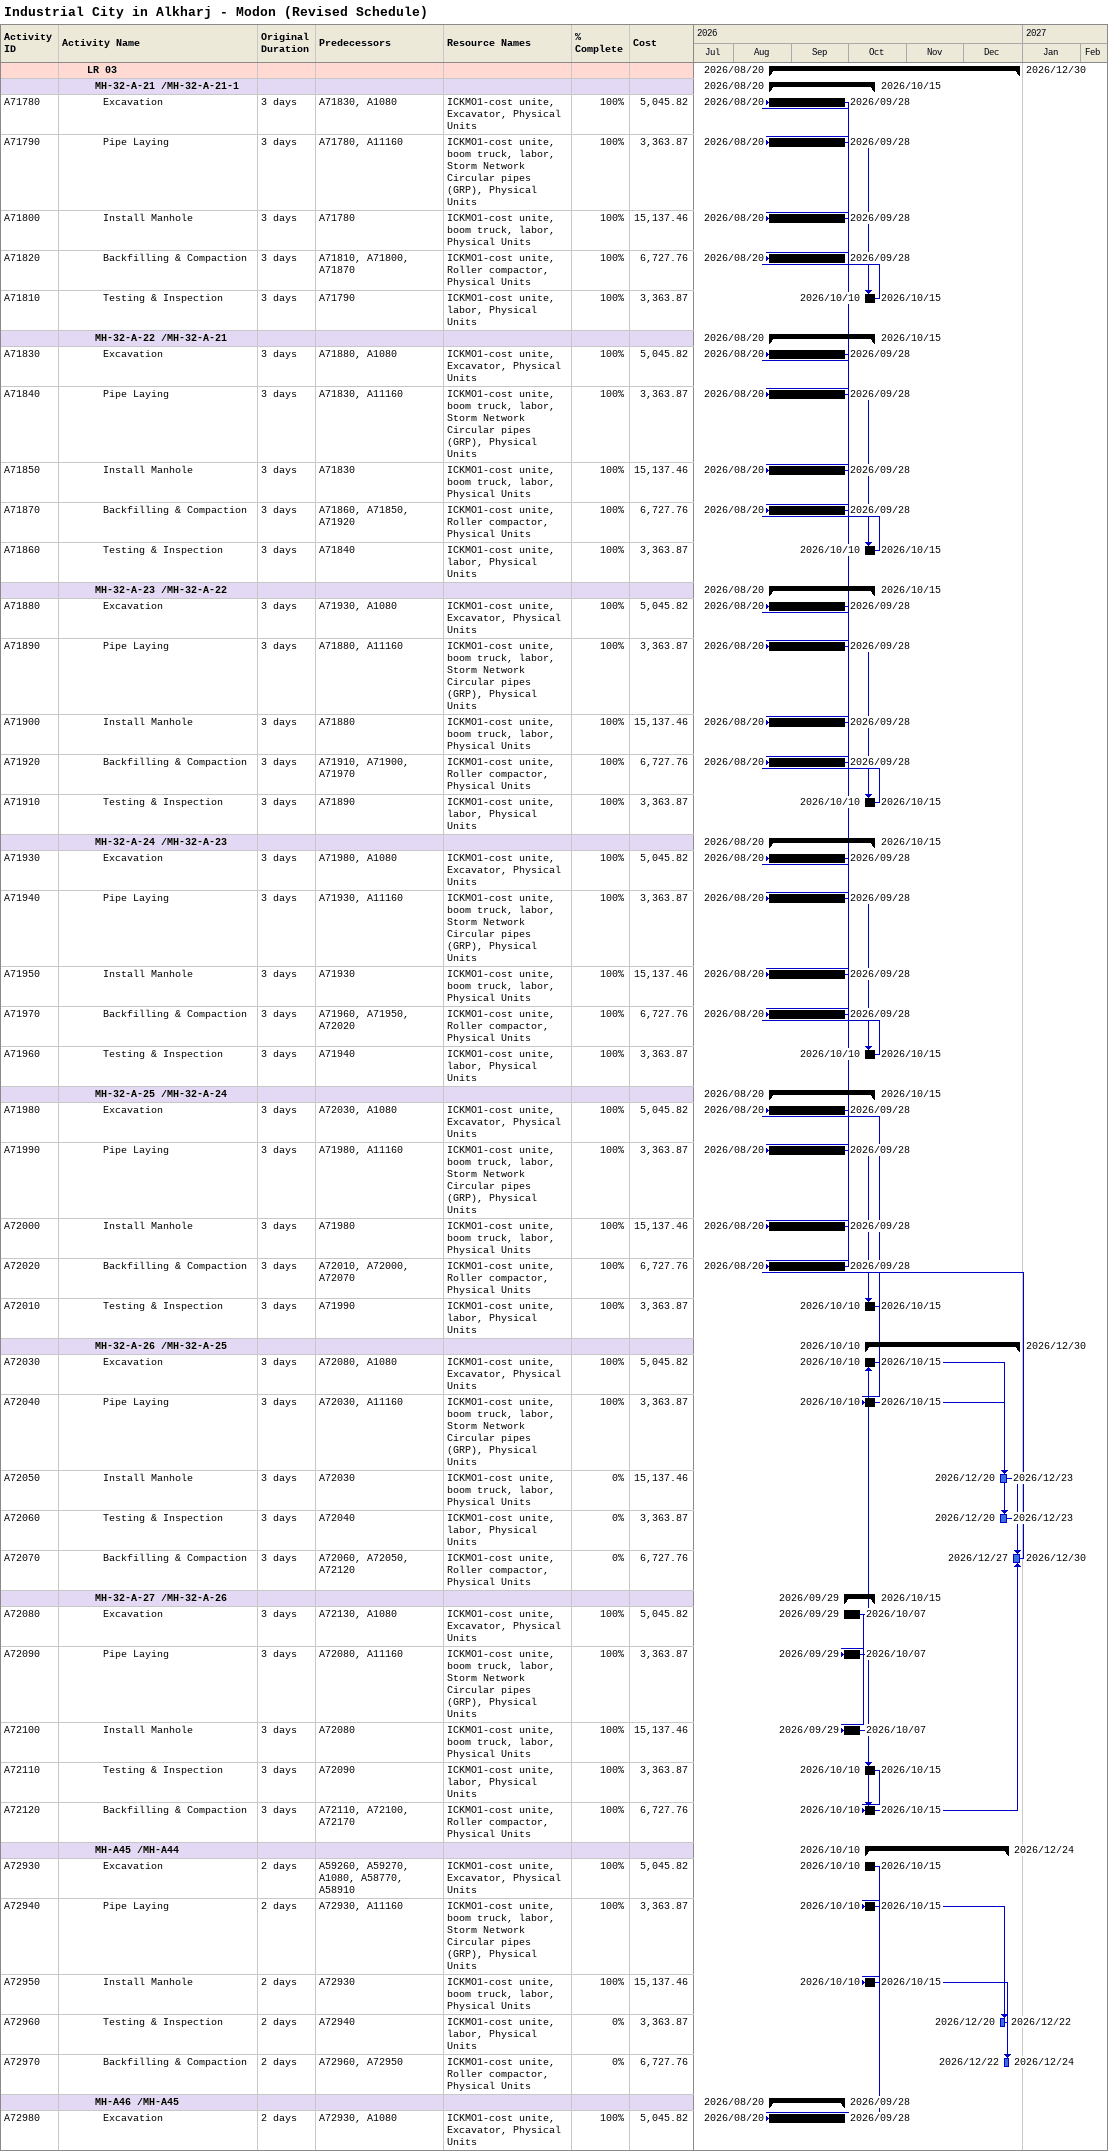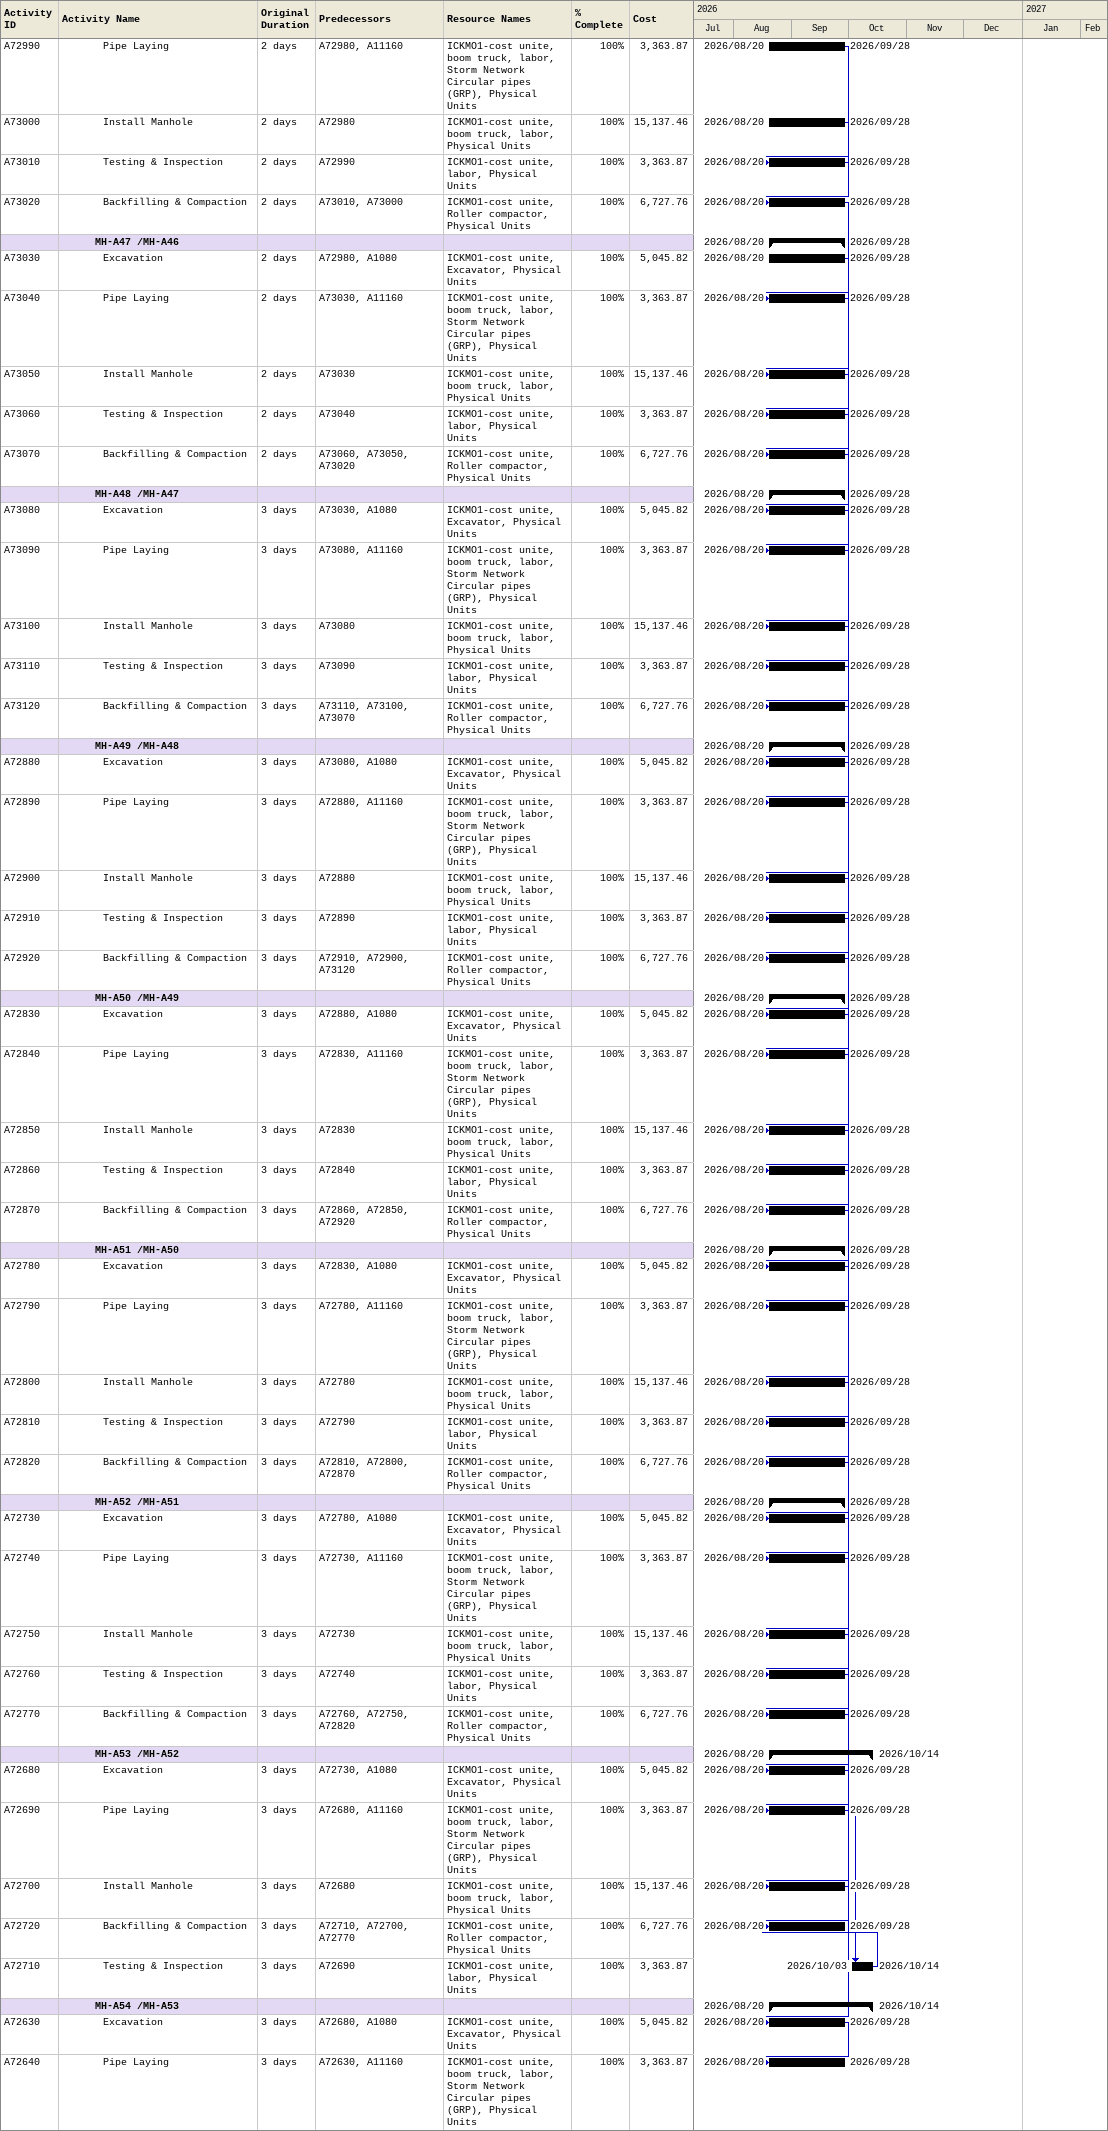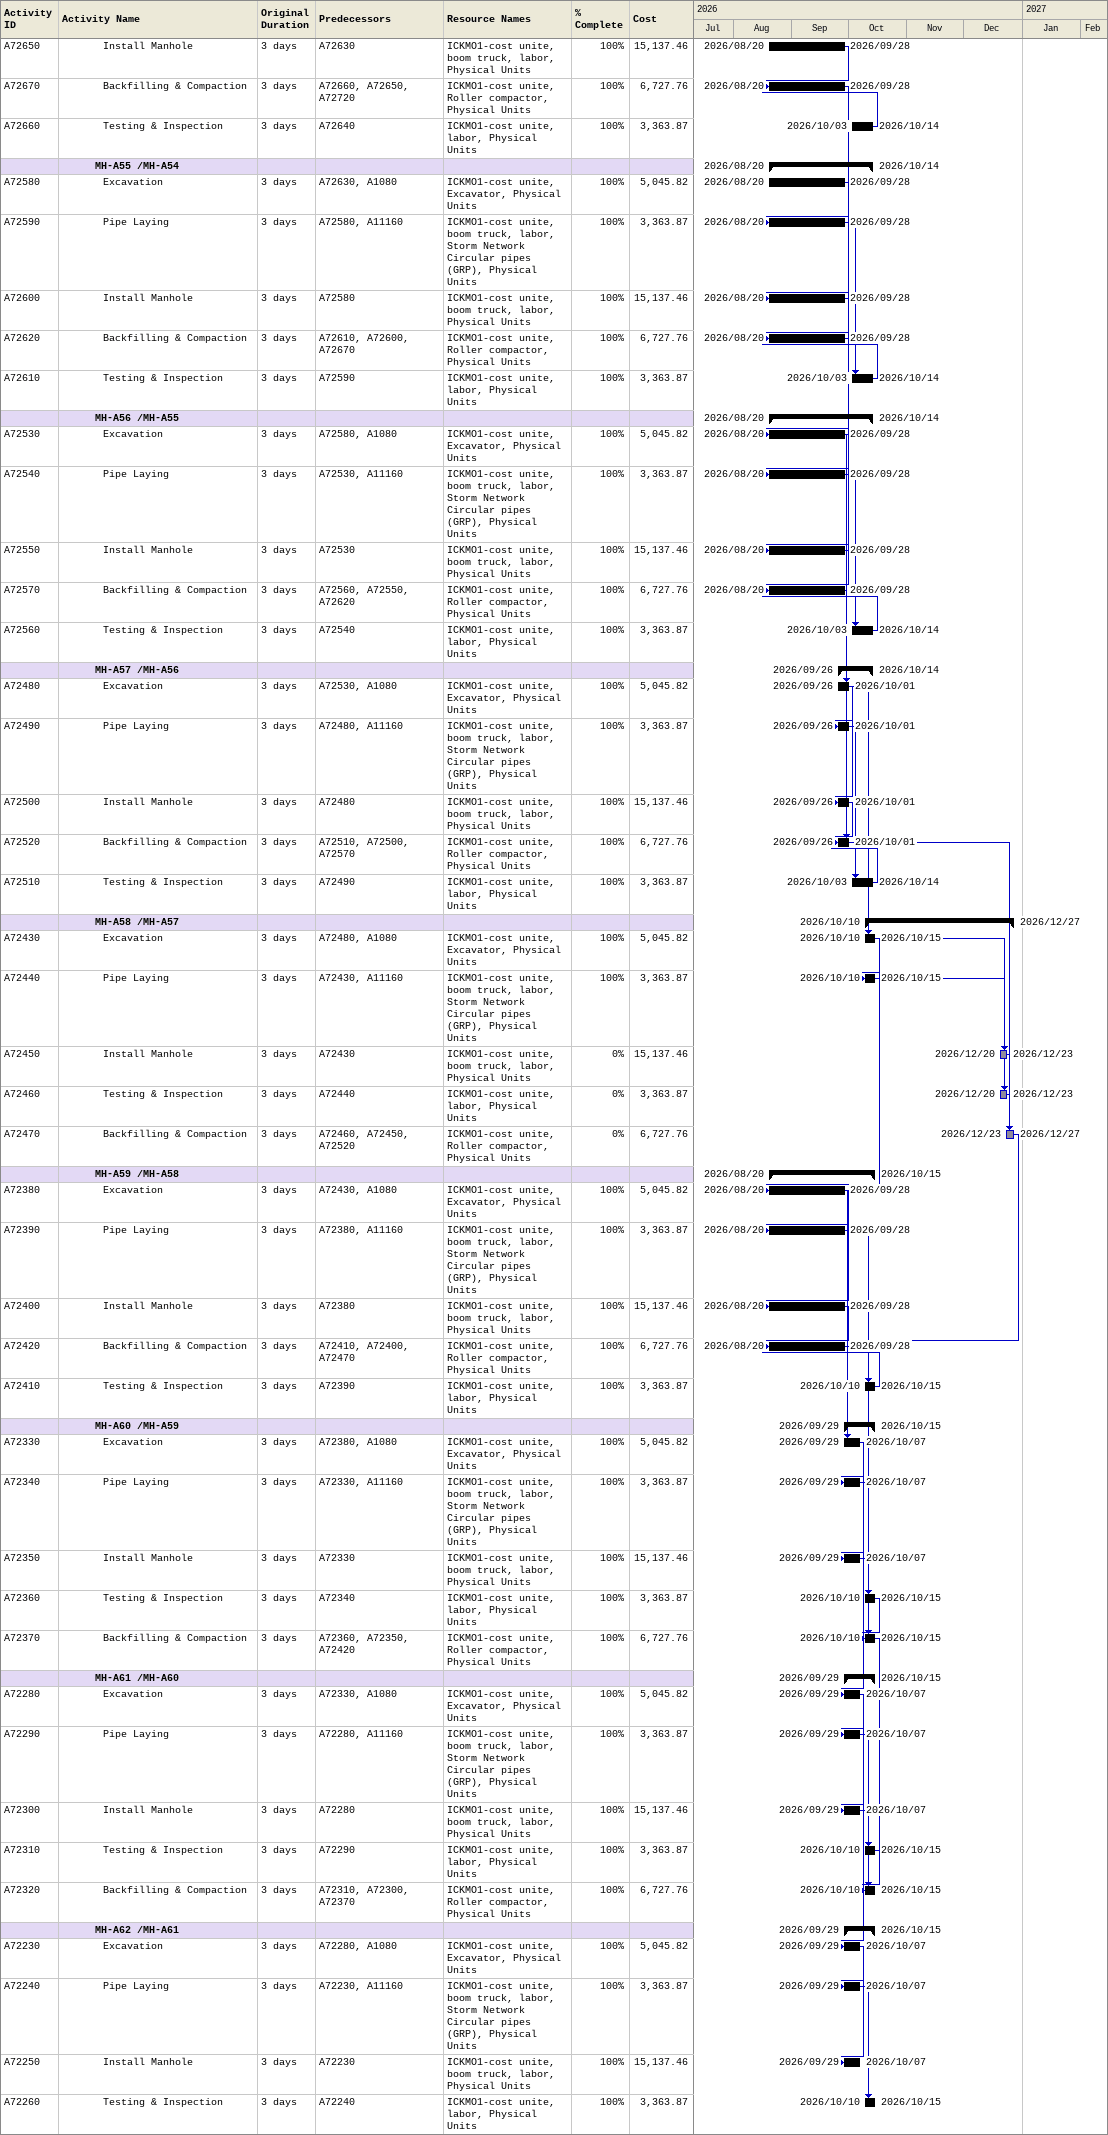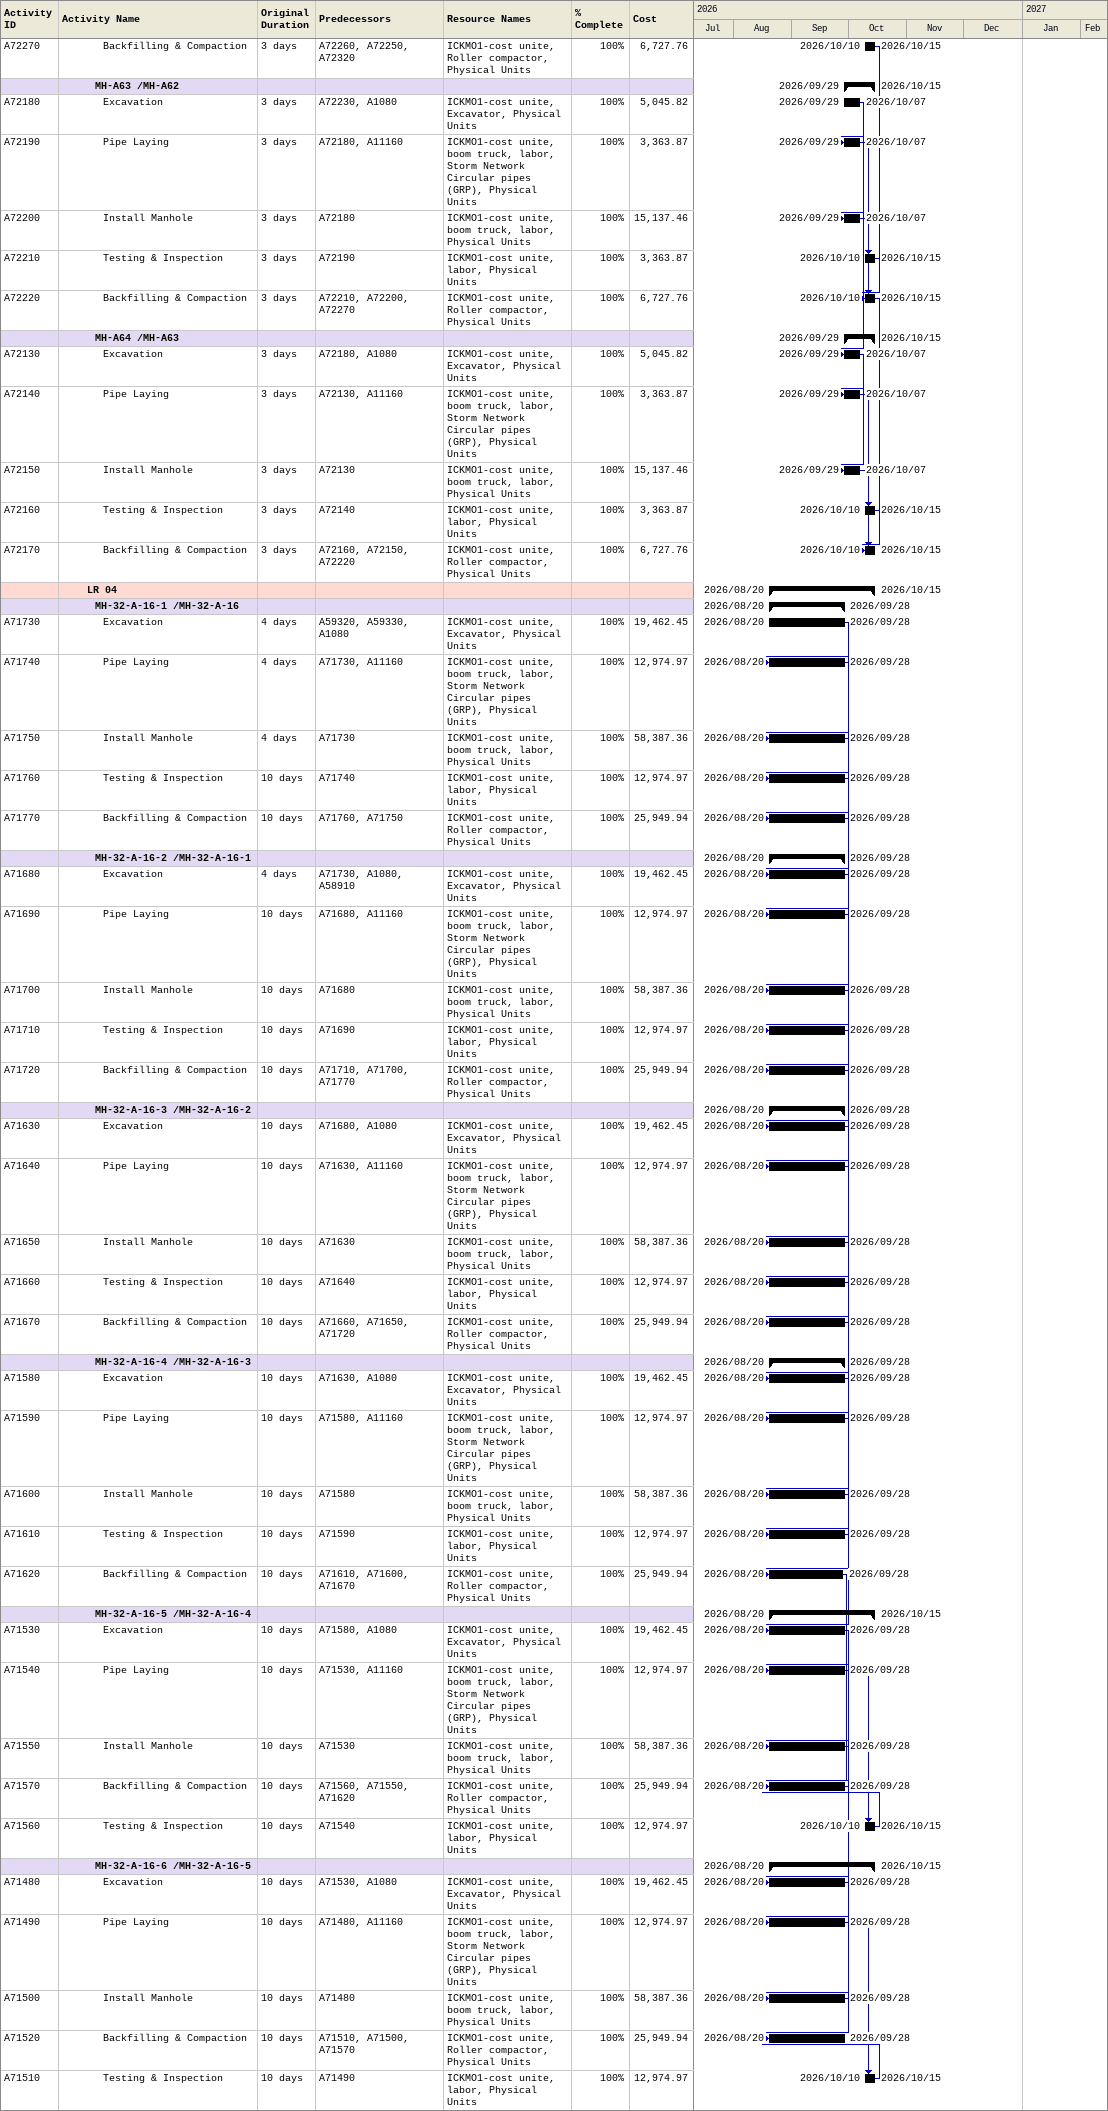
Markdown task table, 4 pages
Industrial City in Alkharj - Modon (Revised Schedule)

| ID | Level | Task | Original duration | Start | Finish | Predecessors | Resources | % complete | Cost |
|---|---|---|---|---|---|---|---|---|---|
|  | 4 | **LR 03** |  | 2026-08-20 | 2026-12-30 |  |  |  |  |
|  | 5 | **MH-32-A-21 /MH-32-A-21-1** |  | 2026-08-20 | 2026-10-15 |  |  |  |  |
| A71780 | 6 | Excavation | 3d | 2026-08-20 | 2026-09-28 | A71830, A1080 | ICKMO1-cost unite, Excavator, Physical Units | 100 | 5045.82 |
| A71790 | 6 | Pipe Laying | 3d | 2026-08-20 | 2026-09-28 | A71780, A11160 | ICKMO1-cost unite, boom truck, labor, Storm Network Circular pipes (GRP), Physical Units | 100 | 3363.87 |
| A71800 | 6 | Install Manhole | 3d | 2026-08-20 | 2026-09-28 | A71780 | ICKMO1-cost unite, boom truck, labor, Physical Units | 100 | 15137.46 |
| A71820 | 6 | Backfilling & Compaction | 3d | 2026-08-20 | 2026-09-28 | A71810, A71800, A71870 | ICKMO1-cost unite, Roller compactor, Physical Units | 100 | 6727.76 |
| A71810 | 6 | Testing & Inspection | 3d | 2026-10-10 | 2026-10-15 | A71790 | ICKMO1-cost unite, labor, Physical Units | 100 | 3363.87 |
|  | 5 | **MH-32-A-22 /MH-32-A-21** |  | 2026-08-20 | 2026-10-15 |  |  |  |  |
| A71830 | 6 | Excavation | 3d | 2026-08-20 | 2026-09-28 | A71880, A1080 | ICKMO1-cost unite, Excavator, Physical Units | 100 | 5045.82 |
| A71840 | 6 | Pipe Laying | 3d | 2026-08-20 | 2026-09-28 | A71830, A11160 | ICKMO1-cost unite, boom truck, labor, Storm Network Circular pipes (GRP), Physical Units | 100 | 3363.87 |
| A71850 | 6 | Install Manhole | 3d | 2026-08-20 | 2026-09-28 | A71830 | ICKMO1-cost unite, boom truck, labor, Physical Units | 100 | 15137.46 |
| A71870 | 6 | Backfilling & Compaction | 3d | 2026-08-20 | 2026-09-28 | A71860, A71850, A71920 | ICKMO1-cost unite, Roller compactor, Physical Units | 100 | 6727.76 |
| A71860 | 6 | Testing & Inspection | 3d | 2026-10-10 | 2026-10-15 | A71840 | ICKMO1-cost unite, labor, Physical Units | 100 | 3363.87 |
|  | 5 | **MH-32-A-23 /MH-32-A-22** |  | 2026-08-20 | 2026-10-15 |  |  |  |  |
| A71880 | 6 | Excavation | 3d | 2026-08-20 | 2026-09-28 | A71930, A1080 | ICKMO1-cost unite, Excavator, Physical Units | 100 | 5045.82 |
| A71890 | 6 | Pipe Laying | 3d | 2026-08-20 | 2026-09-28 | A71880, A11160 | ICKMO1-cost unite, boom truck, labor, Storm Network Circular pipes (GRP), Physical Units | 100 | 3363.87 |
| A71900 | 6 | Install Manhole | 3d | 2026-08-20 | 2026-09-28 | A71880 | ICKMO1-cost unite, boom truck, labor, Physical Units | 100 | 15137.46 |
| A71920 | 6 | Backfilling & Compaction | 3d | 2026-08-20 | 2026-09-28 | A71910, A71900, A71970 | ICKMO1-cost unite, Roller compactor, Physical Units | 100 | 6727.76 |
| A71910 | 6 | Testing & Inspection | 3d | 2026-10-10 | 2026-10-15 | A71890 | ICKMO1-cost unite, labor, Physical Units | 100 | 3363.87 |
|  | 5 | **MH-32-A-24 /MH-32-A-23** |  | 2026-08-20 | 2026-10-15 |  |  |  |  |
| A71930 | 6 | Excavation | 3d | 2026-08-20 | 2026-09-28 | A71980, A1080 | ICKMO1-cost unite, Excavator, Physical Units | 100 | 5045.82 |
| A71940 | 6 | Pipe Laying | 3d | 2026-08-20 | 2026-09-28 | A71930, A11160 | ICKMO1-cost unite, boom truck, labor, Storm Network Circular pipes (GRP), Physical Units | 100 | 3363.87 |
| A71950 | 6 | Install Manhole | 3d | 2026-08-20 | 2026-09-28 | A71930 | ICKMO1-cost unite, boom truck, labor, Physical Units | 100 | 15137.46 |
| A71970 | 6 | Backfilling & Compaction | 3d | 2026-08-20 | 2026-09-28 | A71960, A71950, A72020 | ICKMO1-cost unite, Roller compactor, Physical Units | 100 | 6727.76 |
| A71960 | 6 | Testing & Inspection | 3d | 2026-10-10 | 2026-10-15 | A71940 | ICKMO1-cost unite, labor, Physical Units | 100 | 3363.87 |
|  | 5 | **MH-32-A-25 /MH-32-A-24** |  | 2026-08-20 | 2026-10-15 |  |  |  |  |
| A71980 | 6 | Excavation | 3d | 2026-08-20 | 2026-09-28 | A72030, A1080 | ICKMO1-cost unite, Excavator, Physical Units | 100 | 5045.82 |
| A71990 | 6 | Pipe Laying | 3d | 2026-08-20 | 2026-09-28 | A71980, A11160 | ICKMO1-cost unite, boom truck, labor, Storm Network Circular pipes (GRP), Physical Units | 100 | 3363.87 |
| A72000 | 6 | Install Manhole | 3d | 2026-08-20 | 2026-09-28 | A71980 | ICKMO1-cost unite, boom truck, labor, Physical Units | 100 | 15137.46 |
| A72020 | 6 | Backfilling & Compaction | 3d | 2026-08-20 | 2026-09-28 | A72010, A72000, A72070 | ICKMO1-cost unite, Roller compactor, Physical Units | 100 | 6727.76 |
| A72010 | 6 | Testing & Inspection | 3d | 2026-10-10 | 2026-10-15 | A71990 | ICKMO1-cost unite, labor, Physical Units | 100 | 3363.87 |
|  | 5 | **MH-32-A-26 /MH-32-A-25** |  | 2026-10-10 | 2026-12-30 |  |  |  |  |
| A72030 | 6 | Excavation | 3d | 2026-10-10 | 2026-10-15 | A72080, A1080 | ICKMO1-cost unite, Excavator, Physical Units | 100 | 5045.82 |
| A72040 | 6 | Pipe Laying | 3d | 2026-10-10 | 2026-10-15 | A72030, A11160 | ICKMO1-cost unite, boom truck, labor, Storm Network Circular pipes (GRP), Physical Units | 100 | 3363.87 |
| A72050 | 6 | Install Manhole | 3d | 2026-12-20 | 2026-12-23 | A72030 | ICKMO1-cost unite, boom truck, labor, Physical Units | 0 | 15137.46 |
| A72060 | 6 | Testing & Inspection | 3d | 2026-12-20 | 2026-12-23 | A72040 | ICKMO1-cost unite, labor, Physical Units | 0 | 3363.87 |
| A72070 | 6 | Backfilling & Compaction | 3d | 2026-12-27 | 2026-12-30 | A72060, A72050, A72120 | ICKMO1-cost unite, Roller compactor, Physical Units | 0 | 6727.76 |
|  | 5 | **MH-32-A-27 /MH-32-A-26** |  | 2026-09-29 | 2026-10-15 |  |  |  |  |
| A72080 | 6 | Excavation | 3d | 2026-09-29 | 2026-10-07 | A72130, A1080 | ICKMO1-cost unite, Excavator, Physical Units | 100 | 5045.82 |
| A72090 | 6 | Pipe Laying | 3d | 2026-09-29 | 2026-10-07 | A72080, A11160 | ICKMO1-cost unite, boom truck, labor, Storm Network Circular pipes (GRP), Physical Units | 100 | 3363.87 |
| A72100 | 6 | Install Manhole | 3d | 2026-09-29 | 2026-10-07 | A72080 | ICKMO1-cost unite, boom truck, labor, Physical Units | 100 | 15137.46 |
| A72110 | 6 | Testing & Inspection | 3d | 2026-10-10 | 2026-10-15 | A72090 | ICKMO1-cost unite, labor, Physical Units | 100 | 3363.87 |
| A72120 | 6 | Backfilling & Compaction | 3d | 2026-10-10 | 2026-10-15 | A72110, A72100, A72170 | ICKMO1-cost unite, Roller compactor, Physical Units | 100 | 6727.76 |
|  | 5 | **MH-A45 /MH-A44** |  | 2026-10-10 | 2026-12-24 |  |  |  |  |
| A72930 | 6 | Excavation | 2d | 2026-10-10 | 2026-10-15 | A59260, A59270, A1080, A58770, A58910 | ICKMO1-cost unite, Excavator, Physical Units | 100 | 5045.82 |
| A72940 | 6 | Pipe Laying | 2d | 2026-10-10 | 2026-10-15 | A72930, A11160 | ICKMO1-cost unite, boom truck, labor, Storm Network Circular pipes (GRP), Physical Units | 100 | 3363.87 |
| A72950 | 6 | Install Manhole | 2d | 2026-10-10 | 2026-10-15 | A72930 | ICKMO1-cost unite, boom truck, labor, Physical Units | 100 | 15137.46 |
| A72960 | 6 | Testing & Inspection | 2d | 2026-12-20 | 2026-12-22 | A72940 | ICKMO1-cost unite, labor, Physical Units | 0 | 3363.87 |
| A72970 | 6 | Backfilling & Compaction | 2d | 2026-12-22 | 2026-12-24 | A72960, A72950 | ICKMO1-cost unite, Roller compactor, Physical Units | 0 | 6727.76 |
|  | 5 | **MH-A46 /MH-A45** |  | 2026-08-20 | 2026-09-28 |  |  |  |  |
| A72980 | 6 | Excavation | 2d | 2026-08-20 | 2026-09-28 | A72930, A1080 | ICKMO1-cost unite, Excavator, Physical Units | 100 | 5045.82 |
| A72990 | 6 | Pipe Laying | 2d | 2026-08-20 | 2026-09-28 | A72980, A11160 | ICKMO1-cost unite, boom truck, labor, Storm Network Circular pipes (GRP), Physical Units | 100 | 3363.87 |
| A73000 | 6 | Install Manhole | 2d | 2026-08-20 | 2026-09-28 | A72980 | ICKMO1-cost unite, boom truck, labor, Physical Units | 100 | 15137.46 |
| A73010 | 6 | Testing & Inspection | 2d | 2026-08-20 | 2026-09-28 | A72990 | ICKMO1-cost unite, labor, Physical Units | 100 | 3363.87 |
| A73020 | 6 | Backfilling & Compaction | 2d | 2026-08-20 | 2026-09-28 | A73010, A73000 | ICKMO1-cost unite, Roller compactor, Physical Units | 100 | 6727.76 |
|  | 5 | **MH-A47 /MH-A46** |  | 2026-08-20 | 2026-09-28 |  |  |  |  |
| A73030 | 6 | Excavation | 2d | 2026-08-20 | 2026-09-28 | A72980, A1080 | ICKMO1-cost unite, Excavator, Physical Units | 100 | 5045.82 |
| A73040 | 6 | Pipe Laying | 2d | 2026-08-20 | 2026-09-28 | A73030, A11160 | ICKMO1-cost unite, boom truck, labor, Storm Network Circular pipes (GRP), Physical Units | 100 | 3363.87 |
| A73050 | 6 | Install Manhole | 2d | 2026-08-20 | 2026-09-28 | A73030 | ICKMO1-cost unite, boom truck, labor, Physical Units | 100 | 15137.46 |
| A73060 | 6 | Testing & Inspection | 2d | 2026-08-20 | 2026-09-28 | A73040 | ICKMO1-cost unite, labor, Physical Units | 100 | 3363.87 |
| A73070 | 6 | Backfilling & Compaction | 2d | 2026-08-20 | 2026-09-28 | A73060, A73050, A73020 | ICKMO1-cost unite, Roller compactor, Physical Units | 100 | 6727.76 |
|  | 5 | **MH-A48 /MH-A47** |  | 2026-08-20 | 2026-09-28 |  |  |  |  |
| A73080 | 6 | Excavation | 3d | 2026-08-20 | 2026-09-28 | A73030, A1080 | ICKMO1-cost unite, Excavator, Physical Units | 100 | 5045.82 |
| A73090 | 6 | Pipe Laying | 3d | 2026-08-20 | 2026-09-28 | A73080, A11160 | ICKMO1-cost unite, boom truck, labor, Storm Network Circular pipes (GRP), Physical Units | 100 | 3363.87 |
| A73100 | 6 | Install Manhole | 3d | 2026-08-20 | 2026-09-28 | A73080 | ICKMO1-cost unite, boom truck, labor, Physical Units | 100 | 15137.46 |
| A73110 | 6 | Testing & Inspection | 3d | 2026-08-20 | 2026-09-28 | A73090 | ICKMO1-cost unite, labor, Physical Units | 100 | 3363.87 |
| A73120 | 6 | Backfilling & Compaction | 3d | 2026-08-20 | 2026-09-28 | A73110, A73100, A73070 | ICKMO1-cost unite, Roller compactor, Physical Units | 100 | 6727.76 |
|  | 5 | **MH-A49 /MH-A48** |  | 2026-08-20 | 2026-09-28 |  |  |  |  |
| A72880 | 6 | Excavation | 3d | 2026-08-20 | 2026-09-28 | A73080, A1080 | ICKMO1-cost unite, Excavator, Physical Units | 100 | 5045.82 |
| A72890 | 6 | Pipe Laying | 3d | 2026-08-20 | 2026-09-28 | A72880, A11160 | ICKMO1-cost unite, boom truck, labor, Storm Network Circular pipes (GRP), Physical Units | 100 | 3363.87 |
| A72900 | 6 | Install Manhole | 3d | 2026-08-20 | 2026-09-28 | A72880 | ICKMO1-cost unite, boom truck, labor, Physical Units | 100 | 15137.46 |
| A72910 | 6 | Testing & Inspection | 3d | 2026-08-20 | 2026-09-28 | A72890 | ICKMO1-cost unite, labor, Physical Units | 100 | 3363.87 |
| A72920 | 6 | Backfilling & Compaction | 3d | 2026-08-20 | 2026-09-28 | A72910, A72900, A73120 | ICKMO1-cost unite, Roller compactor, Physical Units | 100 | 6727.76 |
|  | 5 | **MH-A50 /MH-A49** |  | 2026-08-20 | 2026-09-28 |  |  |  |  |
| A72830 | 6 | Excavation | 3d | 2026-08-20 | 2026-09-28 | A72880, A1080 | ICKMO1-cost unite, Excavator, Physical Units | 100 | 5045.82 |
| A72840 | 6 | Pipe Laying | 3d | 2026-08-20 | 2026-09-28 | A72830, A11160 | ICKMO1-cost unite, boom truck, labor, Storm Network Circular pipes (GRP), Physical Units | 100 | 3363.87 |
| A72850 | 6 | Install Manhole | 3d | 2026-08-20 | 2026-09-28 | A72830 | ICKMO1-cost unite, boom truck, labor, Physical Units | 100 | 15137.46 |
| A72860 | 6 | Testing & Inspection | 3d | 2026-08-20 | 2026-09-28 | A72840 | ICKMO1-cost unite, labor, Physical Units | 100 | 3363.87 |
| A72870 | 6 | Backfilling & Compaction | 3d | 2026-08-20 | 2026-09-28 | A72860, A72850, A72920 | ICKMO1-cost unite, Roller compactor, Physical Units | 100 | 6727.76 |
|  | 5 | **MH-A51 /MH-A50** |  | 2026-08-20 | 2026-09-28 |  |  |  |  |
| A72780 | 6 | Excavation | 3d | 2026-08-20 | 2026-09-28 | A72830, A1080 | ICKMO1-cost unite, Excavator, Physical Units | 100 | 5045.82 |
| A72790 | 6 | Pipe Laying | 3d | 2026-08-20 | 2026-09-28 | A72780, A11160 | ICKMO1-cost unite, boom truck, labor, Storm Network Circular pipes (GRP), Physical Units | 100 | 3363.87 |
| A72800 | 6 | Install Manhole | 3d | 2026-08-20 | 2026-09-28 | A72780 | ICKMO1-cost unite, boom truck, labor, Physical Units | 100 | 15137.46 |
| A72810 | 6 | Testing & Inspection | 3d | 2026-08-20 | 2026-09-28 | A72790 | ICKMO1-cost unite, labor, Physical Units | 100 | 3363.87 |
| A72820 | 6 | Backfilling & Compaction | 3d | 2026-08-20 | 2026-09-28 | A72810, A72800, A72870 | ICKMO1-cost unite, Roller compactor, Physical Units | 100 | 6727.76 |
|  | 5 | **MH-A52 /MH-A51** |  | 2026-08-20 | 2026-09-28 |  |  |  |  |
| A72730 | 6 | Excavation | 3d | 2026-08-20 | 2026-09-28 | A72780, A1080 | ICKMO1-cost unite, Excavator, Physical Units | 100 | 5045.82 |
| A72740 | 6 | Pipe Laying | 3d | 2026-08-20 | 2026-09-28 | A72730, A11160 | ICKMO1-cost unite, boom truck, labor, Storm Network Circular pipes (GRP), Physical Units | 100 | 3363.87 |
| A72750 | 6 | Install Manhole | 3d | 2026-08-20 | 2026-09-28 | A72730 | ICKMO1-cost unite, boom truck, labor, Physical Units | 100 | 15137.46 |
| A72760 | 6 | Testing & Inspection | 3d | 2026-08-20 | 2026-09-28 | A72740 | ICKMO1-cost unite, labor, Physical Units | 100 | 3363.87 |
| A72770 | 6 | Backfilling & Compaction | 3d | 2026-08-20 | 2026-09-28 | A72760, A72750, A72820 | ICKMO1-cost unite, Roller compactor, Physical Units | 100 | 6727.76 |
|  | 5 | **MH-A53 /MH-A52** |  | 2026-08-20 | 2026-10-14 |  |  |  |  |
| A72680 | 6 | Excavation | 3d | 2026-08-20 | 2026-09-28 | A72730, A1080 | ICKMO1-cost unite, Excavator, Physical Units | 100 | 5045.82 |
| A72690 | 6 | Pipe Laying | 3d | 2026-08-20 | 2026-09-28 | A72680, A11160 | ICKMO1-cost unite, boom truck, labor, Storm Network Circular pipes (GRP), Physical Units | 100 | 3363.87 |
| A72700 | 6 | Install Manhole | 3d | 2026-08-20 | 2026-09-28 | A72680 | ICKMO1-cost unite, boom truck, labor, Physical Units | 100 | 15137.46 |
| A72720 | 6 | Backfilling & Compaction | 3d | 2026-08-20 | 2026-09-28 | A72710, A72700, A72770 | ICKMO1-cost unite, Roller compactor, Physical Units | 100 | 6727.76 |
| A72710 | 6 | Testing & Inspection | 3d | 2026-10-03 | 2026-10-14 | A72690 | ICKMO1-cost unite, labor, Physical Units | 100 | 3363.87 |
|  | 5 | **MH-A54 /MH-A53** |  | 2026-08-20 | 2026-10-14 |  |  |  |  |
| A72630 | 6 | Excavation | 3d | 2026-08-20 | 2026-09-28 | A72680, A1080 | ICKMO1-cost unite, Excavator, Physical Units | 100 | 5045.82 |
| A72640 | 6 | Pipe Laying | 3d | 2026-08-20 | 2026-09-28 | A72630, A11160 | ICKMO1-cost unite, boom truck, labor, Storm Network Circular pipes (GRP), Physical Units | 100 | 3363.87 |
| A72650 | 6 | Install Manhole | 3d | 2026-08-20 | 2026-09-28 | A72630 | ICKMO1-cost unite, boom truck, labor, Physical Units | 100 | 15137.46 |
| A72670 | 6 | Backfilling & Compaction | 3d | 2026-08-20 | 2026-09-28 | A72660, A72650, A72720 | ICKMO1-cost unite, Roller compactor, Physical Units | 100 | 6727.76 |
| A72660 | 6 | Testing & Inspection | 3d | 2026-10-03 | 2026-10-14 | A72640 | ICKMO1-cost unite, labor, Physical Units | 100 | 3363.87 |
|  | 5 | **MH-A55 /MH-A54** |  | 2026-08-20 | 2026-10-14 |  |  |  |  |
| A72580 | 6 | Excavation | 3d | 2026-08-20 | 2026-09-28 | A72630, A1080 | ICKMO1-cost unite, Excavator, Physical Units | 100 | 5045.82 |
| A72590 | 6 | Pipe Laying | 3d | 2026-08-20 | 2026-09-28 | A72580, A11160 | ICKMO1-cost unite, boom truck, labor, Storm Network Circular pipes (GRP), Physical Units | 100 | 3363.87 |
| A72600 | 6 | Install Manhole | 3d | 2026-08-20 | 2026-09-28 | A72580 | ICKMO1-cost unite, boom truck, labor, Physical Units | 100 | 15137.46 |
| A72620 | 6 | Backfilling & Compaction | 3d | 2026-08-20 | 2026-09-28 | A72610, A72600, A72670 | ICKMO1-cost unite, Roller compactor, Physical Units | 100 | 6727.76 |
| A72610 | 6 | Testing & Inspection | 3d | 2026-10-03 | 2026-10-14 | A72590 | ICKMO1-cost unite, labor, Physical Units | 100 | 3363.87 |
|  | 5 | **MH-A56 /MH-A55** |  | 2026-08-20 | 2026-10-14 |  |  |  |  |
| A72530 | 6 | Excavation | 3d | 2026-08-20 | 2026-09-28 | A72580, A1080 | ICKMO1-cost unite, Excavator, Physical Units | 100 | 5045.82 |
| A72540 | 6 | Pipe Laying | 3d | 2026-08-20 | 2026-09-28 | A72530, A11160 | ICKMO1-cost unite, boom truck, labor, Storm Network Circular pipes (GRP), Physical Units | 100 | 3363.87 |
| A72550 | 6 | Install Manhole | 3d | 2026-08-20 | 2026-09-28 | A72530 | ICKMO1-cost unite, boom truck, labor, Physical Units | 100 | 15137.46 |
| A72570 | 6 | Backfilling & Compaction | 3d | 2026-08-20 | 2026-09-28 | A72560, A72550, A72620 | ICKMO1-cost unite, Roller compactor, Physical Units | 100 | 6727.76 |
| A72560 | 6 | Testing & Inspection | 3d | 2026-10-03 | 2026-10-14 | A72540 | ICKMO1-cost unite, labor, Physical Units | 100 | 3363.87 |
|  | 5 | **MH-A57 /MH-A56** |  | 2026-09-26 | 2026-10-14 |  |  |  |  |
| A72480 | 6 | Excavation | 3d | 2026-09-26 | 2026-10-01 | A72530, A1080 | ICKMO1-cost unite, Excavator, Physical Units | 100 | 5045.82 |
| A72490 | 6 | Pipe Laying | 3d | 2026-09-26 | 2026-10-01 | A72480, A11160 | ICKMO1-cost unite, boom truck, labor, Storm Network Circular pipes (GRP), Physical Units | 100 | 3363.87 |
| A72500 | 6 | Install Manhole | 3d | 2026-09-26 | 2026-10-01 | A72480 | ICKMO1-cost unite, boom truck, labor, Physical Units | 100 | 15137.46 |
| A72520 | 6 | Backfilling & Compaction | 3d | 2026-09-26 | 2026-10-01 | A72510, A72500, A72570 | ICKMO1-cost unite, Roller compactor, Physical Units | 100 | 6727.76 |
| A72510 | 6 | Testing & Inspection | 3d | 2026-10-03 | 2026-10-14 | A72490 | ICKMO1-cost unite, labor, Physical Units | 100 | 3363.87 |
|  | 5 | **MH-A58 /MH-A57** |  | 2026-10-10 | 2026-12-27 |  |  |  |  |
| A72430 | 6 | Excavation | 3d | 2026-10-10 | 2026-10-15 | A72480, A1080 | ICKMO1-cost unite, Excavator, Physical Units | 100 | 5045.82 |
| A72440 | 6 | Pipe Laying | 3d | 2026-10-10 | 2026-10-15 | A72430, A11160 | ICKMO1-cost unite, boom truck, labor, Storm Network Circular pipes (GRP), Physical Units | 100 | 3363.87 |
| A72450 | 6 | Install Manhole | 3d | 2026-12-20 | 2026-12-23 | A72430 | ICKMO1-cost unite, boom truck, labor, Physical Units | 0 | 15137.46 |
| A72460 | 6 | Testing & Inspection | 3d | 2026-12-20 | 2026-12-23 | A72440 | ICKMO1-cost unite, labor, Physical Units | 0 | 3363.87 |
| A72470 | 6 | Backfilling & Compaction | 3d | 2026-12-23 | 2026-12-27 | A72460, A72450, A72520 | ICKMO1-cost unite, Roller compactor, Physical Units | 0 | 6727.76 |
|  | 5 | **MH-A59 /MH-A58** |  | 2026-08-20 | 2026-10-15 |  |  |  |  |
| A72380 | 6 | Excavation | 3d | 2026-08-20 | 2026-09-28 | A72430, A1080 | ICKMO1-cost unite, Excavator, Physical Units | 100 | 5045.82 |
| A72390 | 6 | Pipe Laying | 3d | 2026-08-20 | 2026-09-28 | A72380, A11160 | ICKMO1-cost unite, boom truck, labor, Storm Network Circular pipes (GRP), Physical Units | 100 | 3363.87 |
| A72400 | 6 | Install Manhole | 3d | 2026-08-20 | 2026-09-28 | A72380 | ICKMO1-cost unite, boom truck, labor, Physical Units | 100 | 15137.46 |
| A72420 | 6 | Backfilling & Compaction | 3d | 2026-08-20 | 2026-09-28 | A72410, A72400, A72470 | ICKMO1-cost unite, Roller compactor, Physical Units | 100 | 6727.76 |
| A72410 | 6 | Testing & Inspection | 3d | 2026-10-10 | 2026-10-15 | A72390 | ICKMO1-cost unite, labor, Physical Units | 100 | 3363.87 |
|  | 5 | **MH-A60 /MH-A59** |  | 2026-09-29 | 2026-10-15 |  |  |  |  |
| A72330 | 6 | Excavation | 3d | 2026-09-29 | 2026-10-07 | A72380, A1080 | ICKMO1-cost unite, Excavator, Physical Units | 100 | 5045.82 |
| A72340 | 6 | Pipe Laying | 3d | 2026-09-29 | 2026-10-07 | A72330, A11160 | ICKMO1-cost unite, boom truck, labor, Storm Network Circular pipes (GRP), Physical Units | 100 | 3363.87 |
| A72350 | 6 | Install Manhole | 3d | 2026-09-29 | 2026-10-07 | A72330 | ICKMO1-cost unite, boom truck, labor, Physical Units | 100 | 15137.46 |
| A72360 | 6 | Testing & Inspection | 3d | 2026-10-10 | 2026-10-15 | A72340 | ICKMO1-cost unite, labor, Physical Units | 100 | 3363.87 |
| A72370 | 6 | Backfilling & Compaction | 3d | 2026-10-10 | 2026-10-15 | A72360, A72350, A72420 | ICKMO1-cost unite, Roller compactor, Physical Units | 100 | 6727.76 |
|  | 5 | **MH-A61 /MH-A60** |  | 2026-09-29 | 2026-10-15 |  |  |  |  |
| A72280 | 6 | Excavation | 3d | 2026-09-29 | 2026-10-07 | A72330, A1080 | ICKMO1-cost unite, Excavator, Physical Units | 100 | 5045.82 |
| A72290 | 6 | Pipe Laying | 3d | 2026-09-29 | 2026-10-07 | A72280, A11160 | ICKMO1-cost unite, boom truck, labor, Storm Network Circular pipes (GRP), Physical Units | 100 | 3363.87 |
| A72300 | 6 | Install Manhole | 3d | 2026-09-29 | 2026-10-07 | A72280 | ICKMO1-cost unite, boom truck, labor, Physical Units | 100 | 15137.46 |
| A72310 | 6 | Testing & Inspection | 3d | 2026-10-10 | 2026-10-15 | A72290 | ICKMO1-cost unite, labor, Physical Units | 100 | 3363.87 |
| A72320 | 6 | Backfilling & Compaction | 3d | 2026-10-10 | 2026-10-15 | A72310, A72300, A72370 | ICKMO1-cost unite, Roller compactor, Physical Units | 100 | 6727.76 |
|  | 5 | **MH-A62 /MH-A61** |  | 2026-09-29 | 2026-10-15 |  |  |  |  |
| A72230 | 6 | Excavation | 3d | 2026-09-29 | 2026-10-07 | A72280, A1080 | ICKMO1-cost unite, Excavator, Physical Units | 100 | 5045.82 |
| A72240 | 6 | Pipe Laying | 3d | 2026-09-29 | 2026-10-07 | A72230, A11160 | ICKMO1-cost unite, boom truck, labor, Storm Network Circular pipes (GRP), Physical Units | 100 | 3363.87 |
| A72250 | 6 | Install Manhole | 3d | 2026-09-29 | 2026-10-07 | A72230 | ICKMO1-cost unite, boom truck, labor, Physical Units | 100 | 15137.46 |
| A72260 | 6 | Testing & Inspection | 3d | 2026-10-10 | 2026-10-15 | A72240 | ICKMO1-cost unite, labor, Physical Units | 100 | 3363.87 |
| A72270 | 6 | Backfilling & Compaction | 3d | 2026-10-10 | 2026-10-15 | A72260, A72250, A72320 | ICKMO1-cost unite, Roller compactor, Physical Units | 100 | 6727.76 |
|  | 5 | **MH-A63 /MH-A62** |  | 2026-09-29 | 2026-10-15 |  |  |  |  |
| A72180 | 6 | Excavation | 3d | 2026-09-29 | 2026-10-07 | A72230, A1080 | ICKMO1-cost unite, Excavator, Physical Units | 100 | 5045.82 |
| A72190 | 6 | Pipe Laying | 3d | 2026-09-29 | 2026-10-07 | A72180, A11160 | ICKMO1-cost unite, boom truck, labor, Storm Network Circular pipes (GRP), Physical Units | 100 | 3363.87 |
| A72200 | 6 | Install Manhole | 3d | 2026-09-29 | 2026-10-07 | A72180 | ICKMO1-cost unite, boom truck, labor, Physical Units | 100 | 15137.46 |
| A72210 | 6 | Testing & Inspection | 3d | 2026-10-10 | 2026-10-15 | A72190 | ICKMO1-cost unite, labor, Physical Units | 100 | 3363.87 |
| A72220 | 6 | Backfilling & Compaction | 3d | 2026-10-10 | 2026-10-15 | A72210, A72200, A72270 | ICKMO1-cost unite, Roller compactor, Physical Units | 100 | 6727.76 |
|  | 5 | **MH-A64 /MH-A63** |  | 2026-09-29 | 2026-10-15 |  |  |  |  |
| A72130 | 6 | Excavation | 3d | 2026-09-29 | 2026-10-07 | A72180, A1080 | ICKMO1-cost unite, Excavator, Physical Units | 100 | 5045.82 |
| A72140 | 6 | Pipe Laying | 3d | 2026-09-29 | 2026-10-07 | A72130, A11160 | ICKMO1-cost unite, boom truck, labor, Storm Network Circular pipes (GRP), Physical Units | 100 | 3363.87 |
| A72150 | 6 | Install Manhole | 3d | 2026-09-29 | 2026-10-07 | A72130 | ICKMO1-cost unite, boom truck, labor, Physical Units | 100 | 15137.46 |
| A72160 | 6 | Testing & Inspection | 3d | 2026-10-10 | 2026-10-15 | A72140 | ICKMO1-cost unite, labor, Physical Units | 100 | 3363.87 |
| A72170 | 6 | Backfilling & Compaction | 3d | 2026-10-10 | 2026-10-15 | A72160, A72150, A72220 | ICKMO1-cost unite, Roller compactor, Physical Units | 100 | 6727.76 |
|  | 4 | **LR 04** |  | 2026-08-20 | 2026-10-15 |  |  |  |  |
|  | 5 | **MH-32-A-16-1 /MH-32-A-16** |  | 2026-08-20 | 2026-09-28 |  |  |  |  |
| A71730 | 6 | Excavation | 4d | 2026-08-20 | 2026-09-28 | A59320, A59330, A1080 | ICKMO1-cost unite, Excavator, Physical Units | 100 | 19462.45 |
| A71740 | 6 | Pipe Laying | 4d | 2026-08-20 | 2026-09-28 | A71730, A11160 | ICKMO1-cost unite, boom truck, labor, Storm Network Circular pipes (GRP), Physical Units | 100 | 12974.97 |
| A71750 | 6 | Install Manhole | 4d | 2026-08-20 | 2026-09-28 | A71730 | ICKMO1-cost unite, boom truck, labor, Physical Units | 100 | 58387.36 |
| A71760 | 6 | Testing & Inspection | 10d | 2026-08-20 | 2026-09-28 | A71740 | ICKMO1-cost unite, labor, Physical Units | 100 | 12974.97 |
| A71770 | 6 | Backfilling & Compaction | 10d | 2026-08-20 | 2026-09-28 | A71760, A71750 | ICKMO1-cost unite, Roller compactor, Physical Units | 100 | 25949.94 |
|  | 5 | **MH-32-A-16-2 /MH-32-A-16-1** |  | 2026-08-20 | 2026-09-28 |  |  |  |  |
| A71680 | 6 | Excavation | 4d | 2026-08-20 | 2026-09-28 | A71730, A1080, A58910 | ICKMO1-cost unite, Excavator, Physical Units | 100 | 19462.45 |
| A71690 | 6 | Pipe Laying | 10d | 2026-08-20 | 2026-09-28 | A71680, A11160 | ICKMO1-cost unite, boom truck, labor, Storm Network Circular pipes (GRP), Physical Units | 100 | 12974.97 |
| A71700 | 6 | Install Manhole | 10d | 2026-08-20 | 2026-09-28 | A71680 | ICKMO1-cost unite, boom truck, labor, Physical Units | 100 | 58387.36 |
| A71710 | 6 | Testing & Inspection | 10d | 2026-08-20 | 2026-09-28 | A71690 | ICKMO1-cost unite, labor, Physical Units | 100 | 12974.97 |
| A71720 | 6 | Backfilling & Compaction | 10d | 2026-08-20 | 2026-09-28 | A71710, A71700, A71770 | ICKMO1-cost unite, Roller compactor, Physical Units | 100 | 25949.94 |
|  | 5 | **MH-32-A-16-3 /MH-32-A-16-2** |  | 2026-08-20 | 2026-09-28 |  |  |  |  |
| A71630 | 6 | Excavation | 10d | 2026-08-20 | 2026-09-28 | A71680, A1080 | ICKMO1-cost unite, Excavator, Physical Units | 100 | 19462.45 |
| A71640 | 6 | Pipe Laying | 10d | 2026-08-20 | 2026-09-28 | A71630, A11160 | ICKMO1-cost unite, boom truck, labor, Storm Network Circular pipes (GRP), Physical Units | 100 | 12974.97 |
| A71650 | 6 | Install Manhole | 10d | 2026-08-20 | 2026-09-28 | A71630 | ICKMO1-cost unite, boom truck, labor, Physical Units | 100 | 58387.36 |
| A71660 | 6 | Testing & Inspection | 10d | 2026-08-20 | 2026-09-28 | A71640 | ICKMO1-cost unite, labor, Physical Units | 100 | 12974.97 |
| A71670 | 6 | Backfilling & Compaction | 10d | 2026-08-20 | 2026-09-28 | A71660, A71650, A71720 | ICKMO1-cost unite, Roller compactor, Physical Units | 100 | 25949.94 |
|  | 5 | **MH-32-A-16-4 /MH-32-A-16-3** |  | 2026-08-20 | 2026-09-28 |  |  |  |  |
| A71580 | 6 | Excavation | 10d | 2026-08-20 | 2026-09-28 | A71630, A1080 | ICKMO1-cost unite, Excavator, Physical Units | 100 | 19462.45 |
| A71590 | 6 | Pipe Laying | 10d | 2026-08-20 | 2026-09-28 | A71580, A11160 | ICKMO1-cost unite, boom truck, labor, Storm Network Circular pipes (GRP), Physical Units | 100 | 12974.97 |
| A71600 | 6 | Install Manhole | 10d | 2026-08-20 | 2026-09-28 | A71580 | ICKMO1-cost unite, boom truck, labor, Physical Units | 100 | 58387.36 |
| A71610 | 6 | Testing & Inspection | 10d | 2026-08-20 | 2026-09-28 | A71590 | ICKMO1-cost unite, labor, Physical Units | 100 | 12974.97 |
| A71620 | 6 | Backfilling & Compaction | 10d | 2026-08-20 | 2026-09-28 | A71610, A71600, A71670 | ICKMO1-cost unite, Roller compactor, Physical Units | 100 | 25949.94 |
|  | 5 | **MH-32-A-16-5 /MH-32-A-16-4** |  | 2026-08-20 | 2026-10-15 |  |  |  |  |
| A71530 | 6 | Excavation | 10d | 2026-08-20 | 2026-09-28 | A71580, A1080 | ICKMO1-cost unite, Excavator, Physical Units | 100 | 19462.45 |
| A71540 | 6 | Pipe Laying | 10d | 2026-08-20 | 2026-09-28 | A71530, A11160 | ICKMO1-cost unite, boom truck, labor, Storm Network Circular pipes (GRP), Physical Units | 100 | 12974.97 |
| A71550 | 6 | Install Manhole | 10d | 2026-08-20 | 2026-09-28 | A71530 | ICKMO1-cost unite, boom truck, labor, Physical Units | 100 | 58387.36 |
| A71570 | 6 | Backfilling & Compaction | 10d | 2026-08-20 | 2026-09-28 | A71560, A71550, A71620 | ICKMO1-cost unite, Roller compactor, Physical Units | 100 | 25949.94 |
| A71560 | 6 | Testing & Inspection | 10d | 2026-10-10 | 2026-10-15 | A71540 | ICKMO1-cost unite, labor, Physical Units | 100 | 12974.97 |
|  | 5 | **MH-32-A-16-6 /MH-32-A-16-5** |  | 2026-08-20 | 2026-10-15 |  |  |  |  |
| A71480 | 6 | Excavation | 10d | 2026-08-20 | 2026-09-28 | A71530, A1080 | ICKMO1-cost unite, Excavator, Physical Units | 100 | 19462.45 |
| A71490 | 6 | Pipe Laying | 10d | 2026-08-20 | 2026-09-28 | A71480, A11160 | ICKMO1-cost unite, boom truck, labor, Storm Network Circular pipes (GRP), Physical Units | 100 | 12974.97 |
| A71500 | 6 | Install Manhole | 10d | 2026-08-20 | 2026-09-28 | A71480 | ICKMO1-cost unite, boom truck, labor, Physical Units | 100 | 58387.36 |
| A71520 | 6 | Backfilling & Compaction | 10d | 2026-08-20 | 2026-09-28 | A71510, A71500, A71570 | ICKMO1-cost unite, Roller compactor, Physical Units | 100 | 25949.94 |
| A71510 | 6 | Testing & Inspection | 10d | 2026-10-10 | 2026-10-15 | A71490 | ICKMO1-cost unite, labor, Physical Units | 100 | 12974.97 |
